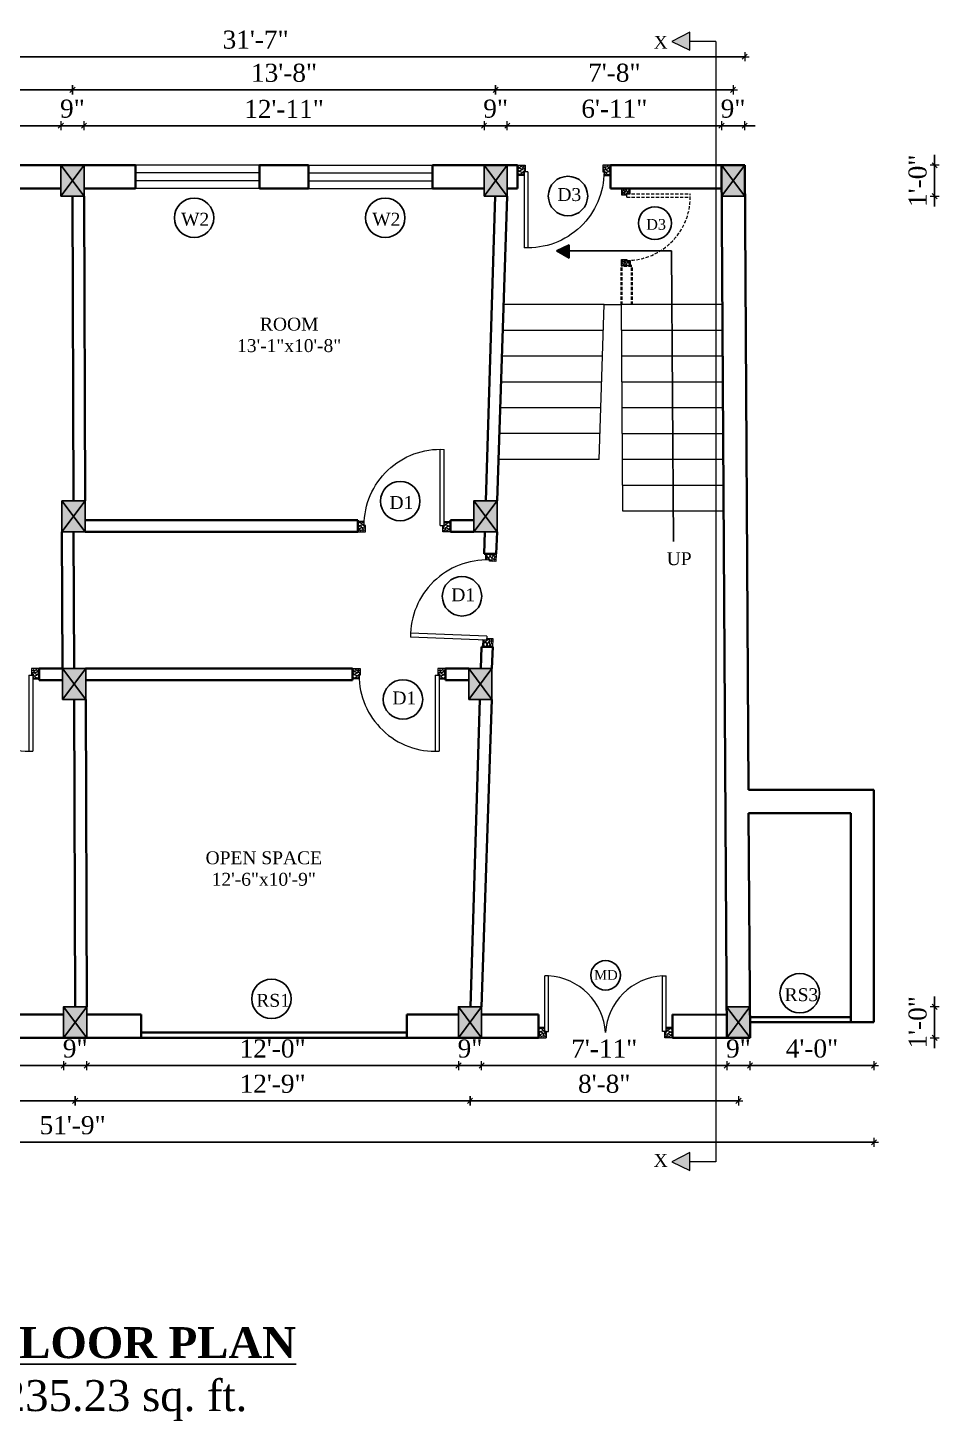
# Model space of a CAD drawing. Header units: inches. Extents: x 6873 to 34015, y -4436 to 8204.
# Drawn here: x 27623 to 27976, y -462 to 78 of the extents above; entities that cross this region are included whole.
import ezdxf

# ---------------------------------------------------------------- set-up
doc = ezdxf.new("R2010")
doc.units = ezdxf.units.IN
doc.header["$LTSCALE"] = 5
doc.header["$MEASUREMENT"] = 0
doc.linetypes.add('HIDDEN', pattern=[0.375, 0.25, -0.125])
for name, color, linetype, lineweight in [('A-WALL', 7, 'Continuous', 9), ('Dimension', 7, 'Continuous', 18), ('DOOR', 62, 'Continuous', 0), ('Dw', 2, 'Continuous', 18), ('tefriş', 30, 'Continuous', 9)]:
    doc.layers.add(name, color=color, linetype=linetype, lineweight=lineweight)
doc.layers.add('dim line', color=7, linetype='Continuous', lineweight=15, true_color=0xfab2b2)
doc.layers.add('TEXT', color=6, linetype='Continuous')
doc.layers.add('WALL', color=7, linetype='Continuous')
doc.styles.add('ordinary', font='times.ttf')
doc.dimstyles.new('Copy of 96', dxfattribs={"dimtxt": 7, "dimasz": 4, "dimexe": 0.5, "dimexo": 0.5, "dimgap": 3, "dimtad": 1, "dimdec": 1, "dimzin": 11, "dimdsep": 46, "dimlunit": 4, "dimtxsty": 'ordinary', "dimblk": 'OBLIQUE', "dimcen": 0.09, "dimse1": 1, "dimse2": 1, "dimclrt": 6, "dimazin": 0, "dimtfac": 1, "dimtdec": 1, "dimtix": 1, "dimtmove": 2, "dimatfit": 3, "dimldrblk": 'leader', "dimfxl": 0.5, "dimfxlon": 1, "dimtolj": 1, "dimtzin": 0, "dimarcsym": 0})

# ---------------------------------------------------------------- blocks, each defined once
blk = doc.blocks.new('C1a')
at = {"color": 1, "ltscale": 5}
for p, q in [((18657.75, 4625.76), (18648.75, 4625.76)), ((18648.75, 4625.76), (18648.82, 4613.76)), ((18657.82, 4613.76), (18657.75, 4625.76)), ((18648.82, 4613.76), (18657.82, 4613.76))]:
    blk.add_line(p, q, dxfattribs=at)
blk = doc.blocks.new('A$C27B36B59')
at = {"layer": 'DOOR'}
for p, q in [((0, 4), (0, 0)), ((2.5, 4), (0, 4)), ((0, 0), (3, 0)), ((2.5, 2.5), (2.5, 4)), ((3, 2.5), (2.5, 2.5)), ((3, 0), (3, 2.5))]:
    blk.add_line(p, q, dxfattribs=at)
for centre, radius, start, end in [((-1.4, -0.54), 4.75, 22.1411, 72.838), ((1.34, 2.09), 1.64, 45.138, 144.8948), ((2.21, 0.3), 2.49, 83.3149, 152.658), ((0.13, 0.37), 2.05, 349.4875, 93.6805), ((1.96, -0.47), 2.01, 58.7447, 166.495), ((-0.06, 0.32), 1.13, 343.542, 86.947), ((2.08, -0.4), 1.17, 38.2816, 160.1519)]:
    blk.add_arc(centre, radius, start, end, dxfattribs=at)
blk = doc.blocks.new('D2')
at = {"layer": 'DOOR'}
for p, q in [((74473.95, 24047.59), (74473.95, 24018.09)), ((74473.95, 24047.59), (74475.45, 24047.59)), ((74475.45, 24047.59), (74475.45, 24018.13))]:
    blk.add_line(p, q, dxfattribs=at)
blk.add_arc((74473.95, 24047.59), 29.5, 180, 272.9146, dxfattribs=at)
at = {"layer": 'DOOR', "xscale": -1, "rotation": 180}
blk.add_blockref('A$C27B36B59', (74441.95, 24050.09), dxfattribs=at)
at = {"layer": 'DOOR', "rotation": 180}
blk.add_blockref('A$C27B36B59', (74477.95, 24050.09), dxfattribs=at)
blk = doc.blocks.new('smalldoor hidden')
at = {"layer": 'DOOR', "linetype": 'HIDDEN'}
for p, q in [((9851.61, -757.15), (9876.16, -757.15)), ((9851.61, -758.4), (9851.61, -757.15)), ((9851.61, -758.4), (9876.19, -758.4))]:
    blk.add_line(p, q, dxfattribs=at)
blk.add_arc((9851.61, -758.4), 24.58, 270, 2.9146, dxfattribs=at)
at = {"layer": 'DOOR', "linetype": 'HIDDEN', "yscale": 0.8333000000020547, "zscale": 0.8333000000002357, "rotation": 270}
for p, xscale in [((9849.52, -755.07), 0.8332999999984168), ((9849.52, -785.07), -0.8332999999984168)]:
    blk.add_blockref('A$C27B36B59', p, dxfattribs=dict(at, xscale=xscale))
blk = doc.blocks.new('x-x')
at = {"ltscale": 5}
for points in [[(11364.03, -701.52), (11364.03, -694.51), (11357.15, -698.09)], [(11364.03, -1135.52), (11364.03, -1128.51), (11357.15, -1132.09)]]:
    blk.add_hatch(color=256, dxfattribs=at).paths.add_polyline_path(points)
for p, q in [((11364.03, -694.51), (11357.15, -698.09)), ((11364.03, -701.52), (11364.03, -694.51)), ((11357.15, -698.09), (11364.03, -701.52)), ((11374.13, -698.09), (11364.03, -698.09)), ((11374.13, -698.09), (11374.13, -1132.09)), ((11364.03, -1128.51), (11357.15, -1132.09)), ((11357.15, -1132.09), (11364.03, -1135.52)), ((11364.03, -1135.52), (11364.03, -1128.51)), ((11374.13, -1132.09), (11364.03, -1132.09))]:
    blk.add_line(p, q, dxfattribs=at)
at = {"layer": 'A-WALL', "color": 1, "ltscale": 5}
blk.add_line((11374.13, -1120.09), (11374.13, -1132.09), dxfattribs=at)
at = {"layer": 'TEXT', "style": 'ordinary'}
for p in [(11350.08, -700.97), (11350.08, -1134.1)]:
    blk.add_text('X', height=5, dxfattribs=at).set_placement(p)
blk = doc.blocks.new('oblique')
at = {"color": 0, "lineweight": -2}
blk.add_line((0.25, 0.25), (-0.25, -0.25), dxfattribs=at)
at = {"layer": 'dim line', "lineweight": 9}
for p, q in [((-0.4375, 0), (0.4375, 0)), ((0, 0.4375), (0, -0.4375))]:
    blk.add_line(p, q, dxfattribs=at)
blk = doc.blocks.new('*D479')
at = {"layer": 'A-WALL', "color": 0, "lineweight": -2, "ltscale": 50, "transparency": 16777216}
blk.add_line((27898.48, -338.01), (27794.48, -338.01), dxfattribs=at)
at = {"layer": 'Defpoints', "color": 0, "ltscale": 50, "transparency": 16777216}
for p in [(27794.48, -313.59), (27898.48, -313.59), (27794.48, -338.01)]:
    blk.add_point(p, dxfattribs=at)
at = {"layer": 'A-WALL', "color": 0, "lineweight": -2, "ltscale": 50, "transparency": 16777216, "xscale": 4, "yscale": 4, "zscale": 4, "rotation": 180.0000000000005}
blk.add_blockref('oblique', (27794.48, -338.01), dxfattribs=at)
at = {"layer": 'A-WALL', "color": 0, "lineweight": -2, "ltscale": 50, "transparency": 16777216, "xscale": 4, "yscale": 4, "zscale": 4}
blk.add_blockref('oblique', (27898.48, -338.01), dxfattribs=at)
at = {"layer": 'A-WALL', "color": 6, "ltscale": 50, "transparency": 16777216, "insert": (27846.48, -331.45), "char_height": 7, "attachment_point": 5, "style": 'ordinary'}
blk.add_mtext('\\A1;8\'-8"', dxfattribs=at)
blk = doc.blocks.new('_OBLIQUE')
at = {"color": 0, "linetype": 'ByBlock'}
blk.add_line((-0.5, -0.5), (0.5, 0.5), dxfattribs=at)
blk = doc.blocks.new('leader')
at = {"layer": 'Dimension'}
for p, q in [((0, -4.33), (0, 4.33)), ((-4.42, 0), (4.42, 0))]:
    blk.add_line(p, q, dxfattribs=at)
blk = doc.blocks.new('*D480')
at = {"layer": 'A-WALL', "color": 0, "lineweight": -2, "ltscale": 50, "transparency": 16777216}
blk.add_line((27794.48, -338.01), (27641.48, -338.01), dxfattribs=at)
at = {"layer": 'Defpoints', "color": 0, "ltscale": 50, "transparency": 16777216}
for p in [(27641.48, -313.59), (27794.48, -313.59), (27641.48, -338.01)]:
    blk.add_point(p, dxfattribs=at)
at = {"layer": 'A-WALL', "color": 0, "lineweight": -2, "ltscale": 50, "transparency": 16777216, "xscale": 4, "yscale": 4, "zscale": 4, "rotation": 180}
blk.add_blockref('oblique', (27641.48, -338.01), dxfattribs=at)
at = {"layer": 'A-WALL', "color": 0, "lineweight": -2, "ltscale": 50, "transparency": 16777216, "xscale": 4, "yscale": 4, "zscale": 4}
blk.add_blockref('oblique', (27794.48, -338.01), dxfattribs=at)
at = {"layer": 'A-WALL', "color": 6, "ltscale": 50, "transparency": 16777216, "insert": (27717.98, -331.44), "char_height": 7, "attachment_point": 5, "style": 'ordinary'}
blk.add_mtext('\\A1;12\'-9"', dxfattribs=at)
blk = doc.blocks.new('*D481')
at = {"layer": 'A-WALL', "color": 0, "lineweight": -2, "ltscale": 50, "transparency": 16777216}
blk.add_line((27641.48, -338.01), (27491.48, -338.01), dxfattribs=at)
at = {"layer": 'Defpoints', "color": 0, "ltscale": 50, "transparency": 16777216}
for p in [(27491.48, -313.59), (27641.48, -313.59), (27491.48, -338.01)]:
    blk.add_point(p, dxfattribs=at)
at = {"layer": 'A-WALL', "color": 0, "lineweight": -2, "ltscale": 50, "transparency": 16777216, "xscale": 4, "yscale": 4, "zscale": 4, "rotation": 180}
blk.add_blockref('oblique', (27491.48, -338.01), dxfattribs=at)
at = {"layer": 'A-WALL', "color": 0, "lineweight": -2, "ltscale": 50, "transparency": 16777216, "xscale": 4, "yscale": 4, "zscale": 4}
blk.add_blockref('oblique', (27641.48, -338.01), dxfattribs=at)
at = {"layer": 'A-WALL', "color": 6, "ltscale": 50, "transparency": 16777216, "insert": (27566.48, -331.45), "char_height": 7, "attachment_point": 5, "style": 'ordinary'}
blk.add_mtext('\\A1;12\'-6"', dxfattribs=at)
blk = doc.blocks.new('*D468')
at = {"layer": 'A-WALL', "color": 0, "lineweight": -2, "ltscale": 50, "transparency": 16777216}
blk.add_line((27950.98, -354.06), (27329.98, -354.06), dxfattribs=at)
at = {"layer": 'Defpoints', "color": 0, "ltscale": 50, "transparency": 16777216}
for p in [(27950.98, -304.42), (27329.98, -310.42), (27329.98, -354.06)]:
    blk.add_point(p, dxfattribs=at)
at = {"layer": 'A-WALL', "color": 0, "lineweight": -2, "ltscale": 50, "transparency": 16777216, "xscale": 4, "yscale": 4, "zscale": 4, "rotation": 180}
blk.add_blockref('oblique', (27329.98, -354.06), dxfattribs=at)
at = {"layer": 'A-WALL', "color": 0, "lineweight": -2, "ltscale": 50, "transparency": 16777216, "xscale": 4, "yscale": 4, "zscale": 4}
blk.add_blockref('oblique', (27950.98, -354.06), dxfattribs=at)
at = {"layer": 'A-WALL', "color": 6, "ltscale": 50, "transparency": 16777216, "insert": (27640.48, -347.49), "char_height": 7, "attachment_point": 5, "style": 'ordinary'}
blk.add_mtext('\\A1;51\'-9"', dxfattribs=at)
blk = doc.blocks.new('*D491')
at = {"layer": 'A-WALL', "color": 0, "lineweight": -2, "ltscale": 50, "transparency": 16777216}
blk.add_line((27532.25, 39.72), (27635.9, 39.72), dxfattribs=at)
at = {"layer": 'Defpoints', "color": 0, "ltscale": 50, "transparency": 16777216}
for p in [(27635.9, 39.72), (27532.25, 24.41), (27635.9, 24.41)]:
    blk.add_point(p, dxfattribs=at)
at = {"layer": 'A-WALL', "color": 0, "lineweight": -2, "ltscale": 50, "transparency": 16777216, "xscale": 4, "yscale": 4, "zscale": 4}
for p, rotation in [((27532.25, 39.72), 180.0000000000261), ((27635.9, 39.72), 2.605510395054913e-11)]:
    blk.add_blockref('oblique', p, dxfattribs=dict(at, rotation=rotation))
at = {"layer": 'A-WALL', "color": 6, "ltscale": 50, "transparency": 16777216, "insert": (27584.07, 46.28), "char_height": 7, "attachment_point": 5, "style": 'ordinary'}
blk.add_mtext('\\A1;8\'-8"', dxfattribs=at)
blk = doc.blocks.new('*D492')
at = {"layer": 'A-WALL', "color": 0, "lineweight": -2, "ltscale": 50, "transparency": 16777216}
for p, q in [((27635.9, 39.72), (27631.9, 39.72)), ((27635.9, 39.72), (27644.9, 39.72)), ((27644.9, 39.72), (27648.9, 39.72))]:
    blk.add_line(p, q, dxfattribs=at)
at = {"layer": 'Defpoints', "color": 0, "ltscale": 50, "transparency": 16777216}
for p in [(27644.9, 39.72), (27635.9, 24.41), (27644.9, 24.41)]:
    blk.add_point(p, dxfattribs=at)
at = {"layer": 'A-WALL', "color": 0, "lineweight": -2, "ltscale": 50, "transparency": 16777216, "xscale": 4, "yscale": 4, "zscale": 4}
for p, rotation in [((27635.9, 39.72), 2.605915483400167e-11), ((27644.9, 39.72), 180.0000000000261)]:
    blk.add_blockref('oblique', p, dxfattribs=dict(at, rotation=rotation))
at = {"layer": 'A-WALL', "color": 6, "ltscale": 50, "transparency": 16777216, "insert": (27640.4, 46.29), "char_height": 7, "attachment_point": 5, "style": 'ordinary'}
blk.add_mtext('\\A1;9"', dxfattribs=at)
blk = doc.blocks.new('*D493')
at = {"layer": 'A-WALL', "color": 0, "lineweight": -2, "ltscale": 50, "transparency": 16777216}
blk.add_line((27644.9, 39.72), (27799.9, 39.72), dxfattribs=at)
at = {"layer": 'Defpoints', "color": 0, "ltscale": 50, "transparency": 16777216}
for p in [(27799.9, 39.72), (27644.9, 24.41), (27799.9, 24.41)]:
    blk.add_point(p, dxfattribs=at)
at = {"layer": 'A-WALL', "color": 0, "lineweight": -2, "ltscale": 50, "transparency": 16777216, "xscale": 4, "yscale": 4, "zscale": 4}
for p, rotation in [((27644.9, 39.72), 180.0000000000261), ((27799.9, 39.72), 2.605510395054913e-11)]:
    blk.add_blockref('oblique', p, dxfattribs=dict(at, rotation=rotation))
at = {"layer": 'A-WALL', "color": 6, "ltscale": 50, "transparency": 16777216, "insert": (27722.4, 46.22), "char_height": 7, "attachment_point": 5, "style": 'ordinary'}
blk.add_mtext('\\A1;12\'-11"', dxfattribs=at)
blk = doc.blocks.new('*D494')
at = {"layer": 'A-WALL', "color": 0, "lineweight": -2, "ltscale": 50, "transparency": 16777216}
for p, q in [((27799.9, 39.72), (27795.9, 39.72)), ((27799.9, 39.72), (27808.9, 39.72)), ((27808.9, 39.72), (27812.9, 39.72))]:
    blk.add_line(p, q, dxfattribs=at)
at = {"layer": 'Defpoints', "color": 0, "ltscale": 50, "transparency": 16777216}
for p in [(27808.9, 39.72), (27799.9, 24.41), (27808.9, 24.41)]:
    blk.add_point(p, dxfattribs=at)
at = {"layer": 'A-WALL', "color": 0, "lineweight": -2, "ltscale": 50, "transparency": 16777216, "xscale": 4, "yscale": 4, "zscale": 4}
for p, rotation in [((27799.9, 39.72), 2.605915483400167e-11), ((27808.9, 39.72), 180.0000000000261)]:
    blk.add_blockref('oblique', p, dxfattribs=dict(at, rotation=rotation))
at = {"layer": 'A-WALL', "color": 6, "ltscale": 50, "transparency": 16777216, "insert": (27804.4, 46.29), "char_height": 7, "attachment_point": 5, "style": 'ordinary'}
blk.add_mtext('\\A1;9"', dxfattribs=at)
blk = doc.blocks.new('*D495')
at = {"layer": 'A-WALL', "color": 0, "lineweight": -2, "ltscale": 50, "transparency": 16777216}
blk.add_line((27808.9, 39.72), (27891.9, 39.72), dxfattribs=at)
at = {"layer": 'Defpoints', "color": 0, "ltscale": 50, "transparency": 16777216}
for p in [(27891.9, 39.72), (27808.9, 24.41), (27891.9, 24.41)]:
    blk.add_point(p, dxfattribs=at)
at = {"layer": 'A-WALL', "color": 0, "lineweight": -2, "ltscale": 50, "transparency": 16777216, "xscale": 4, "yscale": 4, "zscale": 4}
for p, rotation in [((27808.9, 39.72), 180.0000000000261), ((27891.9, 39.72), 2.605510395054913e-11)]:
    blk.add_blockref('oblique', p, dxfattribs=dict(at, rotation=rotation))
at = {"layer": 'A-WALL', "color": 6, "ltscale": 50, "transparency": 16777216, "insert": (27850.4, 46.28), "char_height": 7, "attachment_point": 5, "style": 'ordinary'}
blk.add_mtext('\\A1;6\'-11"', dxfattribs=at)
blk = doc.blocks.new('*D496')
at = {"layer": 'A-WALL', "color": 0, "lineweight": -2, "ltscale": 50, "transparency": 16777216}
for p, q in [((27891.9, 39.72), (27887.9, 39.72)), ((27891.9, 39.72), (27900.9, 39.72)), ((27900.9, 39.72), (27904.9, 39.72))]:
    blk.add_line(p, q, dxfattribs=at)
at = {"layer": 'Defpoints', "color": 0, "ltscale": 50, "transparency": 16777216}
for p in [(27900.9, 39.72), (27891.9, 24.41), (27900.9, 24.41)]:
    blk.add_point(p, dxfattribs=at)
at = {"layer": 'A-WALL', "color": 0, "lineweight": -2, "ltscale": 50, "transparency": 16777216, "xscale": 4, "yscale": 4, "zscale": 4}
for p, rotation in [((27891.9, 39.72), 2.605915483400167e-11), ((27900.9, 39.72), 180.0000000000261)]:
    blk.add_blockref('oblique', p, dxfattribs=dict(at, rotation=rotation))
at = {"layer": 'A-WALL', "color": 6, "ltscale": 50, "transparency": 16777216, "insert": (27896.4, 46.29), "char_height": 7, "attachment_point": 5, "style": 'ordinary'}
blk.add_mtext('\\A1;9"', dxfattribs=at)
blk = doc.blocks.new('*D497')
at = {"layer": 'A-WALL', "color": 0, "lineweight": -2, "ltscale": 50, "transparency": 16777216}
blk.add_line((27896.4, 53.62), (27804.4, 53.62), dxfattribs=at)
at = {"layer": 'Defpoints', "color": 0, "ltscale": 50, "transparency": 16777216}
for p in [(27804.4, 53.62), (27804.4, 24.41), (27896.4, 24.41)]:
    blk.add_point(p, dxfattribs=at)
at = {"layer": 'A-WALL', "color": 0, "lineweight": -2, "ltscale": 50, "transparency": 16777216, "xscale": 4, "yscale": 4, "zscale": 4, "rotation": 180}
blk.add_blockref('oblique', (27804.4, 53.62), dxfattribs=at)
at = {"layer": 'A-WALL', "color": 0, "lineweight": -2, "ltscale": 50, "transparency": 16777216, "xscale": 4, "yscale": 4, "zscale": 4}
blk.add_blockref('oblique', (27896.4, 53.62), dxfattribs=at)
at = {"layer": 'A-WALL', "color": 6, "ltscale": 50, "transparency": 16777216, "insert": (27850.4, 60.19), "char_height": 7, "attachment_point": 5, "style": 'ordinary'}
blk.add_mtext('\\A1;7\'-8"', dxfattribs=at)
blk = doc.blocks.new('*D498')
at = {"layer": 'A-WALL', "color": 0, "lineweight": -2, "ltscale": 50, "transparency": 16777216}
blk.add_line((27804.4, 53.62), (27640.4, 53.62), dxfattribs=at)
at = {"layer": 'Defpoints', "color": 0, "ltscale": 50, "transparency": 16777216}
for p in [(27640.4, 53.62), (27640.4, 24.41), (27804.4, 24.41)]:
    blk.add_point(p, dxfattribs=at)
at = {"layer": 'A-WALL', "color": 0, "lineweight": -2, "ltscale": 50, "transparency": 16777216, "xscale": 4, "yscale": 4, "zscale": 4, "rotation": 180}
blk.add_blockref('oblique', (27640.4, 53.62), dxfattribs=at)
at = {"layer": 'A-WALL', "color": 0, "lineweight": -2, "ltscale": 50, "transparency": 16777216, "xscale": 4, "yscale": 4, "zscale": 4}
blk.add_blockref('oblique', (27804.4, 53.62), dxfattribs=at)
at = {"layer": 'A-WALL', "color": 6, "ltscale": 50, "transparency": 16777216, "insert": (27722.4, 60.18), "char_height": 7, "attachment_point": 5, "style": 'ordinary'}
blk.add_mtext('\\A1;13\'-8"', dxfattribs=at)
blk = doc.blocks.new('*D499')
at = {"layer": 'A-WALL', "color": 0, "lineweight": -2, "ltscale": 50, "transparency": 16777216}
blk.add_line((27640.4, 53.62), (27527.07, 53.62), dxfattribs=at)
at = {"layer": 'Defpoints', "color": 0, "ltscale": 50, "transparency": 16777216}
for p in [(27527.07, 53.62), (27527.07, 24.41), (27640.4, 24.41)]:
    blk.add_point(p, dxfattribs=at)
at = {"layer": 'A-WALL', "color": 0, "lineweight": -2, "ltscale": 50, "transparency": 16777216, "xscale": 4, "yscale": 4, "zscale": 4, "rotation": 180}
blk.add_blockref('oblique', (27527.07, 53.62), dxfattribs=at)
at = {"layer": 'A-WALL', "color": 0, "lineweight": -2, "ltscale": 50, "transparency": 16777216, "xscale": 4, "yscale": 4, "zscale": 4}
blk.add_blockref('oblique', (27640.4, 53.62), dxfattribs=at)
at = {"layer": 'A-WALL', "color": 6, "ltscale": 50, "transparency": 16777216, "insert": (27583.74, 60.19), "char_height": 7, "attachment_point": 5, "style": 'ordinary'}
blk.add_mtext('\\A1;9\'-5"', dxfattribs=at)
blk = doc.blocks.new('*D470')
at = {"layer": 'A-WALL', "color": 0, "lineweight": -2, "ltscale": 50, "transparency": 16777216}
blk.add_line((27521.9, 66.46), (27900.9, 66.46), dxfattribs=at)
at = {"layer": 'Defpoints', "color": 0, "ltscale": 50, "transparency": 16777216}
for p in [(27900.9, 66.46), (27521.9, 24.41), (27900.9, 24.41)]:
    blk.add_point(p, dxfattribs=at)
at = {"layer": 'A-WALL', "color": 0, "lineweight": -2, "ltscale": 50, "transparency": 16777216, "xscale": 4, "yscale": 4, "zscale": 4, "rotation": 180}
blk.add_blockref('oblique', (27521.9, 66.46), dxfattribs=at)
at = {"layer": 'A-WALL', "color": 0, "lineweight": -2, "ltscale": 50, "transparency": 16777216, "xscale": 4, "yscale": 4, "zscale": 4}
blk.add_blockref('oblique', (27900.9, 66.46), dxfattribs=at)
at = {"layer": 'A-WALL', "color": 6, "ltscale": 50, "transparency": 16777216, "insert": (27711.4, 73.03), "char_height": 7, "attachment_point": 5, "style": 'ordinary'}
blk.add_mtext('\\A1;31\'-7"', dxfattribs=at)
blk = doc.blocks.new('*D474')
at = {"layer": 'A-WALL', "color": 0, "lineweight": -2, "ltscale": 50, "transparency": 16777216}
blk.add_line((27495.98, -324.35), (27636.98, -324.35), dxfattribs=at)
at = {"layer": 'Defpoints', "color": 0, "ltscale": 50, "transparency": 16777216}
for p in [(27495.98, -313.59), (27636.98, -313.59), (27636.98, -324.35)]:
    blk.add_point(p, dxfattribs=at)
at = {"layer": 'A-WALL', "color": 0, "lineweight": -2, "ltscale": 50, "transparency": 16777216, "xscale": 4, "yscale": 4, "zscale": 4, "rotation": 180}
blk.add_blockref('oblique', (27495.98, -324.35), dxfattribs=at)
at = {"layer": 'A-WALL', "color": 0, "lineweight": -2, "ltscale": 50, "transparency": 16777216, "xscale": 4, "yscale": 4, "zscale": 4}
blk.add_blockref('oblique', (27636.98, -324.35), dxfattribs=at)
at = {"layer": 'A-WALL', "color": 6, "ltscale": 50, "transparency": 16777216, "insert": (27566.48, -317.78), "char_height": 7, "attachment_point": 5, "style": 'ordinary'}
blk.add_mtext('\\A1;11\'-9"', dxfattribs=at)
blk = doc.blocks.new('*D475')
at = {"layer": 'A-WALL', "color": 0, "lineweight": -2, "ltscale": 50, "transparency": 16777216}
for p, q in [((27636.98, -324.35), (27632.98, -324.35)), ((27636.98, -324.35), (27645.98, -324.35)), ((27645.98, -324.35), (27649.98, -324.35))]:
    blk.add_line(p, q, dxfattribs=at)
at = {"layer": 'Defpoints', "color": 0, "ltscale": 50, "transparency": 16777216}
for p in [(27636.98, -313.59), (27645.98, -313.59), (27645.98, -324.35)]:
    blk.add_point(p, dxfattribs=at)
at = {"layer": 'A-WALL', "color": 0, "lineweight": -2, "ltscale": 50, "transparency": 16777216, "xscale": 4, "yscale": 4, "zscale": 4}
blk.add_blockref('oblique', (27636.98, -324.35), dxfattribs=at)
at = {"layer": 'A-WALL', "color": 0, "lineweight": -2, "ltscale": 50, "transparency": 16777216, "xscale": 4, "yscale": 4, "zscale": 4, "rotation": 180}
blk.add_blockref('oblique', (27645.98, -324.35), dxfattribs=at)
at = {"layer": 'A-WALL', "color": 6, "ltscale": 50, "transparency": 16777216, "insert": (27641.48, -317.78), "char_height": 7, "attachment_point": 5, "style": 'ordinary'}
blk.add_mtext('\\A1;9"', dxfattribs=at)
blk = doc.blocks.new('*D476')
at = {"layer": 'A-WALL', "color": 0, "lineweight": -2, "ltscale": 50, "transparency": 16777216}
blk.add_line((27645.98, -324.35), (27789.98, -324.35), dxfattribs=at)
at = {"layer": 'Defpoints', "color": 0, "ltscale": 50, "transparency": 16777216}
for p in [(27645.98, -313.59), (27789.98, -313.59), (27789.98, -324.35)]:
    blk.add_point(p, dxfattribs=at)
at = {"layer": 'A-WALL', "color": 0, "lineweight": -2, "ltscale": 50, "transparency": 16777216, "xscale": 4, "yscale": 4, "zscale": 4, "rotation": 180}
blk.add_blockref('oblique', (27645.98, -324.35), dxfattribs=at)
at = {"layer": 'A-WALL', "color": 0, "lineweight": -2, "ltscale": 50, "transparency": 16777216, "xscale": 4, "yscale": 4, "zscale": 4}
blk.add_blockref('oblique', (27789.98, -324.35), dxfattribs=at)
at = {"layer": 'A-WALL', "color": 6, "ltscale": 50, "transparency": 16777216, "insert": (27717.98, -317.79), "char_height": 7, "attachment_point": 5, "style": 'ordinary'}
blk.add_mtext('\\A1;12\'-0"', dxfattribs=at)
blk = doc.blocks.new('*D477')
at = {"layer": 'A-WALL', "color": 0, "lineweight": -2, "ltscale": 50, "transparency": 16777216}
for p, q in [((27789.98, -324.35), (27785.98, -324.35)), ((27789.98, -324.35), (27798.98, -324.35)), ((27798.98, -324.35), (27802.98, -324.35))]:
    blk.add_line(p, q, dxfattribs=at)
at = {"layer": 'Defpoints', "color": 0, "ltscale": 50, "transparency": 16777216}
for p in [(27789.98, -313.59), (27798.98, -313.59), (27798.98, -324.35)]:
    blk.add_point(p, dxfattribs=at)
at = {"layer": 'A-WALL', "color": 0, "lineweight": -2, "ltscale": 50, "transparency": 16777216, "xscale": 4, "yscale": 4, "zscale": 4}
blk.add_blockref('oblique', (27789.98, -324.35), dxfattribs=at)
at = {"layer": 'A-WALL', "color": 0, "lineweight": -2, "ltscale": 50, "transparency": 16777216, "xscale": 4, "yscale": 4, "zscale": 4, "rotation": 180}
blk.add_blockref('oblique', (27798.98, -324.35), dxfattribs=at)
at = {"layer": 'A-WALL', "color": 6, "ltscale": 50, "transparency": 16777216, "insert": (27794.48, -317.78), "char_height": 7, "attachment_point": 5, "style": 'ordinary'}
blk.add_mtext('\\A1;9"', dxfattribs=at)
blk = doc.blocks.new('*D478')
at = {"layer": 'A-WALL', "color": 0, "lineweight": -2, "ltscale": 50, "transparency": 16777216}
blk.add_line((27798.98, -324.35), (27893.98, -324.35), dxfattribs=at)
at = {"layer": 'Defpoints', "color": 0, "ltscale": 50, "transparency": 16777216}
for p in [(27798.98, -313.59), (27893.98, -313.59), (27893.98, -324.35)]:
    blk.add_point(p, dxfattribs=at)
at = {"layer": 'A-WALL', "color": 0, "lineweight": -2, "ltscale": 50, "transparency": 16777216, "xscale": 4, "yscale": 4, "zscale": 4, "rotation": 180}
blk.add_blockref('oblique', (27798.98, -324.35), dxfattribs=at)
at = {"layer": 'A-WALL', "color": 0, "lineweight": -2, "ltscale": 50, "transparency": 16777216, "xscale": 4, "yscale": 4, "zscale": 4}
blk.add_blockref('oblique', (27893.98, -324.35), dxfattribs=at)
at = {"layer": 'A-WALL', "color": 6, "ltscale": 50, "transparency": 16777216, "insert": (27846.48, -317.78), "char_height": 7, "attachment_point": 5, "style": 'ordinary'}
blk.add_mtext('\\A1;7\'-11"', dxfattribs=at)
blk = doc.blocks.new('*D500')
at = {"layer": 'A-WALL', "color": 0, "lineweight": -2, "ltscale": 50, "transparency": 16777216}
for p, q in [((27893.98, -324.35), (27889.98, -324.35)), ((27893.98, -324.35), (27902.98, -324.35)), ((27902.98, -324.35), (27906.98, -324.35))]:
    blk.add_line(p, q, dxfattribs=at)
at = {"layer": 'Defpoints', "color": 0, "ltscale": 50, "transparency": 16777216}
for p in [(27893.98, -313.59), (27902.98, -313.59), (27902.98, -324.35)]:
    blk.add_point(p, dxfattribs=at)
at = {"layer": 'A-WALL', "color": 0, "lineweight": -2, "ltscale": 50, "transparency": 16777216, "xscale": 4, "yscale": 4, "zscale": 4}
blk.add_blockref('oblique', (27893.98, -324.35), dxfattribs=at)
at = {"layer": 'A-WALL', "color": 0, "lineweight": -2, "ltscale": 50, "transparency": 16777216, "xscale": 4, "yscale": 4, "zscale": 4, "rotation": 180}
blk.add_blockref('oblique', (27902.98, -324.35), dxfattribs=at)
at = {"layer": 'A-WALL', "color": 6, "ltscale": 50, "transparency": 16777216, "insert": (27898.48, -317.78), "char_height": 7, "attachment_point": 5, "style": 'ordinary'}
blk.add_mtext('\\A1;9"', dxfattribs=at)
blk = doc.blocks.new('*D501')
at = {"layer": 'A-WALL', "color": 0, "lineweight": -2, "ltscale": 50, "transparency": 16777216}
blk.add_line((27902.98, -324.35), (27950.98, -324.35), dxfattribs=at)
at = {"layer": 'Defpoints', "color": 0, "ltscale": 50, "transparency": 16777216}
for p in [(27950.98, -307.59), (27902.98, -313.59), (27950.98, -324.35)]:
    blk.add_point(p, dxfattribs=at)
at = {"layer": 'A-WALL', "color": 0, "lineweight": -2, "ltscale": 50, "transparency": 16777216, "xscale": 4, "yscale": 4, "zscale": 4, "rotation": 180}
blk.add_blockref('oblique', (27902.98, -324.35), dxfattribs=at)
at = {"layer": 'A-WALL', "color": 0, "lineweight": -2, "ltscale": 50, "transparency": 16777216, "xscale": 4, "yscale": 4, "zscale": 4}
blk.add_blockref('oblique', (27950.98, -324.35), dxfattribs=at)
at = {"layer": 'A-WALL', "color": 6, "ltscale": 50, "transparency": 16777216, "insert": (27926.98, -317.79), "char_height": 7, "attachment_point": 5, "style": 'ordinary'}
blk.add_mtext('\\A1;4\'-0"', dxfattribs=at)
blk = doc.blocks.new('*D502')
at = {"layer": 'A-WALL', "color": 0, "lineweight": -2, "ltscale": 50, "transparency": 16777216}
for p, q in [((27974.5, 24.41), (27974.5, 28.41)), ((27974.5, 24.41), (27974.5, 12.41)), ((27974.5, 12.41), (27974.5, 8.41))]:
    blk.add_line(p, q, dxfattribs=at)
at = {"layer": 'Defpoints', "color": 0, "ltscale": 50, "transparency": 16777216}
for p in [(27900.9, 24.41), (27900.97, 12.41), (27974.5, 12.41)]:
    blk.add_point(p, dxfattribs=at)
at = {"layer": 'A-WALL', "color": 0, "lineweight": -2, "ltscale": 50, "transparency": 16777216, "xscale": 4, "yscale": 4, "zscale": 4}
for p, rotation in [((27974.5, 24.41), 270), ((27974.5, 12.41), 90)]:
    blk.add_blockref('oblique', p, dxfattribs=dict(at, rotation=rotation))
at = {"layer": 'A-WALL', "color": 6, "ltscale": 50, "transparency": 16777216, "insert": (27967.94, 18.41), "char_height": 7, "attachment_point": 5, "rotation": 90, "style": 'ordinary'}
blk.add_mtext('\\A1;1\'-0"', dxfattribs=at)
blk = doc.blocks.new('*D508')
at = {"layer": 'A-WALL', "color": 0, "lineweight": -2, "ltscale": 50, "transparency": 16777216}
for p, q in [((27974.5, -301.59), (27974.5, -297.59)), ((27974.5, -301.59), (27974.5, -313.59)), ((27974.5, -313.59), (27974.5, -317.59))]:
    blk.add_line(p, q, dxfattribs=at)
at = {"layer": 'Defpoints', "color": 0, "ltscale": 50, "transparency": 16777216}
for p in [(27902.91, -301.59), (27902.98, -313.59), (27974.5, -313.59)]:
    blk.add_point(p, dxfattribs=at)
at = {"layer": 'A-WALL', "color": 0, "lineweight": -2, "ltscale": 50, "transparency": 16777216, "xscale": 4, "yscale": 4, "zscale": 4}
for p, rotation in [((27974.5, -301.59), 270), ((27974.5, -313.59), 90)]:
    blk.add_blockref('oblique', p, dxfattribs=dict(at, rotation=rotation))
at = {"layer": 'A-WALL', "color": 6, "ltscale": 50, "transparency": 16777216, "insert": (27967.94, -307.59), "char_height": 7, "attachment_point": 5, "rotation": 90, "style": 'ordinary'}
blk.add_mtext('\\A1;1\'-0"', dxfattribs=at)

msp = doc.modelspace()

# ---------------------------------------------------------------- hatches: boundary and pattern name
at = {"layer": 'WALL', "linetype": 'ByBlock', "ltscale": 5, "true_color": 0xf8991e}
h = msp.add_hatch(color=30, dxfattribs=at)
h.dxf.hatch_style = 1
h.paths.add_polyline_path([(27640.4, 18.41), (27635.9, 12.41), (27644.9, 12.41)])
h.paths.add_polyline_path([(27644.9, 12.41), (27644.9, 24.41), (27640.4, 18.41)])
h.paths.add_polyline_path([(27640.4, 18.41), (27644.9, 24.41), (27635.9, 24.41)])
h.paths.add_polyline_path([(27635.9, 24.41), (27635.9, 12.41), (27640.4, 18.41)])
h = msp.add_hatch(color=30, dxfattribs=at)
h.dxf.hatch_style = 1
h.paths.add_polyline_path([(27804.4, 18.41), (27799.9, 12.41), (27808.9, 12.41)])
h.paths.add_polyline_path([(27808.9, 12.41), (27808.9, 24.41), (27804.4, 18.41)])
h.paths.add_polyline_path([(27804.4, 18.41), (27808.9, 24.41), (27799.9, 24.41)])
h.paths.add_polyline_path([(27799.9, 24.41), (27799.9, 12.41), (27804.4, 18.41)])
h = msp.add_hatch(color=30, dxfattribs=at)
h.dxf.hatch_style = 1
h.paths.add_polyline_path([(27900.97, 12.41), (27896.44, 18.41), (27891.97, 12.41)])
h.paths.add_polyline_path([(27900.97, 12.41), (27900.9, 24.41), (27896.44, 18.41)])
h.paths.add_polyline_path([(27900.9, 24.41), (27891.9, 24.41), (27896.44, 18.41)])
h.paths.add_polyline_path([(27896.44, 18.41), (27891.9, 24.41), (27891.97, 12.41)])
at = {"layer": 'WALL', "linetype": 'ByBlock', "ltscale": 5}
msp.add_hatch(color=2, dxfattribs=at).paths.add_polyline_path([(27828, -8.76), (27832.87, -6.36), (27832.87, -11.61)])
at = {"layer": 'WALL', "linetype": 'ByBlock', "ltscale": 5, "true_color": 0xf8991e}
h = msp.add_hatch(color=30, dxfattribs=at)
h.dxf.hatch_style = 1
h.paths.add_polyline_path([(27640.83, -111.59), (27636.33, -117.59), (27645.33, -117.59)])
h.paths.add_polyline_path([(27645.33, -117.59), (27645.33, -105.59), (27640.83, -111.59)])
h.paths.add_polyline_path([(27640.83, -111.59), (27645.33, -105.59), (27636.33, -105.59)])
h.paths.add_polyline_path([(27636.33, -105.59), (27636.33, -117.59), (27640.83, -111.59)])
h = msp.add_hatch(color=30, dxfattribs=at)
h.dxf.hatch_style = 1
h.paths.add_polyline_path([(27800.44, -111.59), (27795.94, -117.59), (27804.94, -117.59)])
h.paths.add_polyline_path([(27804.94, -117.59), (27804.94, -105.59), (27800.44, -111.59)])
h.paths.add_polyline_path([(27800.44, -111.59), (27804.94, -105.59), (27795.94, -105.59)])
h.paths.add_polyline_path([(27795.94, -105.59), (27795.94, -117.59), (27800.44, -111.59)])
h = msp.add_hatch(color=30, dxfattribs=at)
h.dxf.hatch_style = 1
h.paths.add_polyline_path([(27641.05, -176.59), (27636.55, -182.59), (27645.55, -182.59)])
h.paths.add_polyline_path([(27645.55, -182.59), (27645.55, -170.59), (27641.05, -176.59)])
h.paths.add_polyline_path([(27641.05, -176.59), (27645.55, -170.59), (27636.55, -170.59)])
h.paths.add_polyline_path([(27636.55, -170.59), (27636.55, -182.59), (27641.05, -176.59)])
h = msp.add_hatch(color=30, dxfattribs=at)
h.dxf.hatch_style = 1
h.paths.add_polyline_path([(27798.47, -176.59), (27793.97, -182.59), (27802.97, -182.59)])
h.paths.add_polyline_path([(27802.97, -182.59), (27802.97, -170.59), (27798.47, -176.59)])
h.paths.add_polyline_path([(27798.47, -176.59), (27802.97, -170.59), (27793.97, -170.59)])
h.paths.add_polyline_path([(27793.97, -170.59), (27793.97, -182.59), (27798.47, -176.59)])
h = msp.add_hatch(color=30, dxfattribs=at)
h.dxf.hatch_style = 1
h.paths.add_polyline_path([(27641.48, -307.59), (27636.98, -313.59), (27645.98, -313.59)])
h.paths.add_polyline_path([(27645.98, -313.59), (27645.98, -301.59), (27641.48, -307.59)])
h.paths.add_polyline_path([(27641.48, -307.59), (27645.98, -301.59), (27636.98, -301.59)])
h.paths.add_polyline_path([(27636.98, -301.59), (27636.98, -313.59), (27641.48, -307.59)])
h = msp.add_hatch(color=30, dxfattribs=at)
h.dxf.hatch_style = 1
h.paths.add_polyline_path([(27794.48, -307.59), (27789.98, -313.59), (27798.98, -313.59)])
h.paths.add_polyline_path([(27798.98, -313.59), (27798.98, -301.59), (27794.48, -307.59)])
h.paths.add_polyline_path([(27794.48, -307.59), (27798.98, -301.59), (27789.98, -301.59)])
h.paths.add_polyline_path([(27789.98, -301.59), (27789.98, -313.59), (27794.48, -307.59)])
h = msp.add_hatch(color=30, dxfattribs=at)
h.dxf.hatch_style = 1
h.paths.add_polyline_path([(27902.98, -313.59), (27898.44, -307.59), (27893.98, -313.59)])
h.paths.add_polyline_path([(27902.98, -313.59), (27902.91, -301.59), (27898.44, -307.59)])
h.paths.add_polyline_path([(27902.91, -301.59), (27893.91, -301.59), (27898.44, -307.59)])
h.paths.add_polyline_path([(27898.44, -307.59), (27893.91, -301.59), (27893.98, -313.59)])

# ---------------------------------------------------------------- linework, layer by layer
at = {"color": 1, "ltscale": 5}
for p, q in [((27635.9, 12.41), (27644.9, 24.41)), ((27644.9, 12.41), (27635.9, 24.41)), ((27799.9, 12.41), (27808.9, 24.41)), ((27808.9, 12.41), (27799.9, 24.41)), ((27900.97, 12.41), (27891.9, 24.41)), ((27891.97, 12.41), (27900.9, 24.41)), ((27807.49, -39.59), (27807.16, -39.58)), ((27636.33, -117.59), (27645.33, -105.59)), ((27645.33, -117.59), (27636.33, -105.59)), ((27795.94, -117.59), (27804.94, -105.59)), ((27804.94, -117.59), (27795.94, -105.59)), ((27636.55, -182.59), (27645.55, -170.59)), ((27645.55, -182.59), (27636.55, -170.59)), ((27793.97, -182.59), (27802.97, -170.59)), ((27802.97, -182.59), (27793.97, -170.59)), ((27636.98, -313.59), (27645.98, -301.59)), ((27645.98, -313.59), (27636.98, -301.59)), ((27789.98, -313.59), (27798.98, -301.59)), ((27798.98, -313.59), (27789.98, -301.59)), ((27902.98, -313.59), (27893.91, -301.59)), ((27893.98, -313.59), (27902.91, -301.59))]:
    msp.add_line(p, q, dxfattribs=at)
at = {"layer": 'A-WALL', "lineweight": 30}
for p, q in [((27664.9, 24.41), (27617.52, 24.41)), ((27664.9, 24.41), (27664.9, 15.41)), ((27731.9, 24.41), (27712.9, 24.41)), ((27712.9, 24.41), (27712.9, 15.41)), ((27731.9, 24.41), (27731.9, 15.41)), ((27808.9, 24.41), (27779.9, 24.41)), ((27779.9, 24.41), (27779.9, 15.41)), ((27812.9, 24.41), (27808.9, 24.41)), ((27812.9, 24.41), (27812.9, 15.41)), ((27900.9, 24.41), (27848.9, 24.41)), ((27848.9, 24.41), (27848.9, 15.41)), ((27893.98, -313.59), (27891.9, 24.41)), ((27902.39, -217.59), (27900.9, 24.41)), ((27635.9, 15.41), (27617.52, 15.41)), ((27640.81, -105.59), (27640.42, 12.41)), ((27664.9, 15.41), (27644.9, 15.41)), ((27645.33, -105.59), (27644.9, 12.41)), ((27731.9, 15.41), (27712.9, 15.41)), ((27799.9, 15.41), (27779.9, 15.41)), ((27804.22, 12.41), (27800.63, -105.59)), ((27808.9, 12.41), (27804.94, -105.59)), ((27812.9, 15.41), (27808.9, 15.41)), ((27891.96, 15.41), (27848.9, 15.41)), ((27645.33, -113.09), (27750.94, -113.09)), ((27750.94, -113.09), (27750.94, -117.59)), ((27786.94, -113.09), (27795.94, -113.09)), ((27786.94, -113.09), (27786.94, -117.59)), ((27636.55, -170.59), (27636.33, -117.59)), ((27641.05, -170.58), (27640.83, -117.58)), ((27645.33, -117.59), (27750.94, -117.59)), ((27786.94, -117.59), (27795.94, -117.59)), ((27800.26, -117.59), (27800, -126.09)), ((27804.94, -117.59), (27804.63, -126.09)), ((27800, -126.09), (27804.63, -126.09)), ((27798.91, -162.09), (27798.65, -170.59)), ((27798.91, -162.09), (27803.28, -162.09)), ((27803.28, -162.09), (27802.97, -170.59)), ((27627.55, -170.59), (27627.55, -175.09)), ((27636.55, -170.59), (27627.55, -170.59)), ((27645.53, -170.59), (27748.97, -170.59)), ((27748.97, -170.59), (27748.97, -175.09)), ((27784.97, -170.59), (27793.97, -170.59)), ((27784.97, -170.59), (27784.97, -175.09)), ((27636.55, -175.09), (27627.55, -175.09)), ((27645.53, -175.09), (27748.97, -175.09)), ((27784.97, -175.09), (27793.97, -175.09)), ((27641.46, -301.59), (27641.07, -182.59)), ((27645.98, -301.59), (27645.55, -182.59)), ((27798.28, -182.59), (27794.66, -301.59)), ((27802.97, -182.59), (27798.98, -301.59)), ((27950.98, -217.59), (27902.39, -217.59)), ((27950.98, -307.59), (27950.98, -217.59)), ((27941.98, -226.59), (27902.39, -226.59)), ((27902.98, -313.59), (27902.44, -226.59)), ((27941.98, -307.59), (27941.98, -226.59)), ((27615.98, -304.59), (27636.98, -304.59)), ((27645.98, -304.59), (27666.98, -304.59)), ((27666.98, -313.59), (27666.98, -304.59)), ((27769.98, -304.59), (27789.98, -304.59)), ((27769.98, -313.59), (27769.98, -304.59)), ((27798.98, -304.59), (27820.98, -304.59)), ((27820.98, -313.59), (27820.98, -304.59)), ((27872.98, -304.59), (27893.92, -304.65)), ((27872.98, -313.59), (27872.98, -304.59)), ((27902.98, -305.59), (27941.98, -305.59)), ((27902.98, -307.59), (27950.98, -307.59)), ((27666.98, -311.59), (27769.98, -311.59)), ((27615.98, -313.59), (27666.98, -313.59)), ((27666.98, -313.59), (27769.98, -313.59)), ((27769.98, -313.59), (27820.98, -313.59)), ((27872.98, -313.59), (27902.98, -313.59))]:
    msp.add_line(p, q, dxfattribs=at)
at = {"layer": 'A-WALL', "linetype": 'HIDDEN', "lineweight": 30}
for p, q in [((27853.23, -29.59), (27853.14, -14.57)), ((27857.14, -14.57), (27853.14, -14.57)), ((27857.23, -29.59), (27857.14, -14.57))]:
    msp.add_line(p, q, dxfattribs=at)
at = {"layer": 'DOOR', "ltscale": 0.5}
for p, q in [((27824.88, -289.64), (27823.48, -289.64)), ((27823.48, -311.09), (27823.48, -289.64)), ((27824.88, -311.09), (27824.88, -289.64)), ((27869.08, -311.09), (27869.08, -289.64)), ((27869.08, -289.64), (27870.48, -289.64)), ((27870.48, -311.09), (27870.48, -289.64)), ((27820.98, -309.59), (27823.38, -309.59)), ((27823.48, -311.09), (27824.88, -311.09)), ((27823.98, -311.19), (27823.98, -313.59)), ((27870.48, -311.09), (27869.08, -311.09)), ((27869.98, -311.19), (27869.98, -313.59)), ((27872.98, -309.59), (27870.58, -309.59)), ((27820.98, -313.59), (27823.98, -313.59))]:
    msp.add_line(p, q, dxfattribs=at)
for centre, start, end in [((27823.64, -312.99), 3.4196, 86.9665), ((27870.32, -312.99), 93.0335, 176.5804)]:
    msp.add_arc(centre, 23.38, start, end, dxfattribs=at)
at = {"layer": 'Dw', "color": 3}
for p, q in [((27712.9, 24.41), (27664.9, 24.41)), ((27731.9, 24.41), (27779.9, 24.41)), ((27712.9, 21.41), (27664.9, 21.41)), ((27712.9, 18.41), (27664.9, 18.41)), ((27731.9, 21.41), (27779.9, 21.41)), ((27731.9, 18.41), (27779.9, 18.41)), ((27712.9, 15.41), (27664.9, 15.41)), ((27731.9, 15.41), (27779.9, 15.41))]:
    msp.add_line(p, q, dxfattribs=at)
at = {"layer": 'tefriş', "ltscale": 5}
for p, q in [((27846.49, -29.59), (27807.49, -29.59)), ((27844.48, -89.59), (27846.49, -29.59)), ((27846.49, -29.59), (27853.23, -29.59)), ((27892.23, -29.59), (27853.23, -29.59)), ((27853.72, -109.59), (27853.23, -29.59)), ((27846.16, -39.58), (27807.16, -39.58)), ((27892.29, -39.6), (27853.29, -39.6)), ((27845.82, -49.57), (27806.82, -49.57)), ((27892.36, -49.6), (27853.36, -49.6)), ((27845.49, -59.56), (27806.49, -59.56)), ((27892.42, -59.59), (27853.42, -59.59)), ((27845.15, -69.59), (27806.15, -69.59)), ((27892.48, -69.6), (27853.48, -69.6)), ((27844.82, -79.54), (27805.82, -79.54)), ((27892.54, -79.6), (27853.54, -79.6)), ((27844.48, -89.59), (27805.48, -89.59)), ((27892.6, -89.6), (27853.6, -89.6)), ((27892.66, -99.59), (27853.66, -99.59)), ((27892.72, -109.59), (27853.72, -109.59))]:
    msp.add_line(p, q, dxfattribs=at)
at = {"layer": 'TEXT'}
for centre, radius in [((27832.43, 12.49), 7.64), ((27687.53, 4.06), 7.64), ((27761.6, 4.06), 7.64), ((27866.13, 1.98), 6.37), ((27767.42, -105.68), 7.64), ((27791.36, -142.57), 7.64), ((27768.49, -182.51), 7.64), ((27847.01, -289.38), 5.73), ((27717.51, -298.52), 7.64), ((27922.22, -296.33), 7.64)]:
    msp.add_circle(centre, radius, dxfattribs=at)
at = {"layer": 'WALL', "color": 2, "linetype": 'ByBlock', "ltscale": 5}
for p, q in [((27828, -8.76), (27832.87, -6.36)), ((27832.87, -11.61), (27828, -8.76)), ((27832.87, -6.36), (27832.87, -11.61)), ((27832.87, -8.76), (27872.6, -8.76)), ((27873.3, -121.35), (27872.6, -8.76))]:
    msp.add_line(p, q, dxfattribs=at)
for points in [[(27635.9, 12.41), (27644.9, 12.41), (27644.9, 24.41), (27635.9, 24.41)], [(27799.9, 12.41), (27808.9, 12.41), (27808.9, 24.41), (27799.9, 24.41)], [(27891.9, 24.41), (27891.97, 12.41), (27900.97, 12.41), (27900.9, 24.41)], [(27636.33, -117.59), (27645.33, -117.59), (27645.33, -105.59), (27636.33, -105.59)], [(27795.94, -117.59), (27804.94, -117.59), (27804.94, -105.59), (27795.94, -105.59)], [(27636.55, -182.59), (27645.55, -182.59), (27645.55, -170.59), (27636.55, -170.59)], [(27793.97, -182.59), (27802.97, -182.59), (27802.97, -170.59), (27793.97, -170.59)], [(27636.98, -313.59), (27645.98, -313.59), (27645.98, -301.59), (27636.98, -301.59)], [(27789.98, -313.59), (27798.98, -313.59), (27798.98, -301.59), (27789.98, -301.59)], [(27893.91, -301.59), (27893.98, -313.59), (27902.98, -313.59), (27902.91, -301.59)]]:
    msp.add_lwpolyline(points, close=True, dxfattribs=at)

# ---------------------------------------------------------------- block references
at = {"layer": 'A-WALL', "color": 1}
for name, p in [('x-x', (16515.56, 770.5)), ('smalldoor hidden', (18003.62, 770.5))]:
    msp.add_blockref(name, p, dxfattribs=at)
at = {"layer": 'DOOR'}
msp.add_blockref('A$C27B36B59', (27820.98, -313.59), dxfattribs=at)
at = {"layer": 'DOOR', "xscale": -1}
msp.add_blockref('A$C27B36B59', (27872.98, -313.59), dxfattribs=at)
at = {"layer": 'WALL', "color": 2, "linetype": 'ByBlock', "xscale": -1}
msp.add_blockref('D2', (102290.85, -24025.68), dxfattribs=at)
at = {"layer": 'WALL', "color": 2, "linetype": 'ByBlock', "ltscale": 5}
for p in [(9243.15, -4601.35), (9245.16, -4927.35)]:
    msp.add_blockref('C1a', p, dxfattribs=at)
at = {"layer": 'WALL', "color": 2, "linetype": 'ByBlock', "xscale": -1, "rotation": 180}
msp.add_blockref('D2', (-46691.01, 23932.49), dxfattribs=at)
at = {"layer": 'WALL', "color": 2, "linetype": 'ByBlock', "rotation": 267.8625062016944}
msp.add_blockref('D2', (6547.78, 75161.05), dxfattribs=at)
at = {"layer": 'WALL', "color": 2, "linetype": 'ByBlock'}
for p in [(-46850.41, -24220.68), (-46692.99, -24220.68)]:
    msp.add_blockref('D2', p, dxfattribs=at)

# ---------------------------------------------------------------- texts
at = {"layer": 'TEXT', "style": 'ordinary'}
for s, height, rotation, p in [('D3', 5, 0.0004, (27828.33, 10.56)), ('W2', 5, 0.0004, (27682.5, 0.99)), ('W2', 5, 0.0004, (27756.57, 0.99)), ('D3', 4.167, 359.9996, (27862.72, -0.58)), ('D1', 5, 0.0004, (27763.27, -108.74)), ('UP', 5, 359.9996, (27870.69, -130.5)), ('D1', 5, 359.9996, (27787.21, -144.49)), ('D1', 5, 0.0004, (27764.39, -184.44)), ('MD', 3.75, 359.9996, (27842.56, -291.12)), ('RS1', 5, 0.0004, (27711.67, -301.58)), ('RS3', 5, 0.0004, (27916.38, -299.39))]:
    msp.add_text(s, height=height, rotation=rotation, dxfattribs=at).set_placement(p)
at = {"layer": 'TEXT', "char_height": 5, "attachment_point": 8, "rotation": 359.9996, "style": 'ordinary'}
for s, insert in [('ROOM\\P13\'-1"x10\'-8"', (27724.39, -48.04)), ('OPEN SPACE\\P12\'-6"x10\'-9"', (27714.55, -254.76))]:
    msp.add_mtext_dynamic_manual_height_columns(s, width=101.5687, gutter_width=1720.72, heights=[0], dxfattribs=dict(at, insert=insert))
at = {"layer": 'TEXT', "char_height": 12, "width": 219.8151, "attachment_point": 8, "rotation": 359.9996, "style": 'ordinary'}
for s, insert in [('{\\fTimes New Roman|b1|i0|c0|p18;\\LGROUND FLOOR PLAN}', (27625.34, -437.84)), ('AREA = 1235.23 sq. ft.', (27621.75, -462.08))]:
    msp.add_mtext(s, dxfattribs=dict(at, insert=insert))

# ---------------------------------------------------------------- dimensions: what is measured, and where the dimension line sits
at = {"layer": 'A-WALL', "ltscale": 50}
for base, p1, p2, picture, middle in [((27900.9, 66.46), (27521.9, 24.41), (27900.9, 24.41), '*D470', (27711.4, 73.03)), ((27527.07, 53.62), (27640.4, 24.41), (27527.07, 24.41), '*D499', (27583.74, 60.19)), ((27640.4, 53.62), (27804.4, 24.41), (27640.4, 24.41), '*D498', (27722.4, 60.18)), ((27329.98, -354.06), (27950.98, -304.42), (27329.98, -310.42), '*D468', (27640.48, -347.49)), ((27950.98, -324.35), (27902.98, -313.59), (27950.98, -307.59), '*D501', (27926.98, -317.79)), ((27491.48, -338.01), (27641.48, -313.59), (27491.48, -313.59), '*D481', (27566.48, -331.45)), ((27636.98, -324.35), (27495.98, -313.59), (27636.98, -313.59), '*D474', (27566.48, -317.78)), ((27645.98, -324.35), (27636.98, -313.59), (27645.98, -313.59), '*D475', (27641.48, -317.78)), ((27641.48, -338.01), (27794.48, -313.59), (27641.48, -313.59), '*D480', (27717.98, -331.44)), ((27789.98, -324.35), (27645.98, -313.59), (27789.98, -313.59), '*D476', (27717.98, -317.79)), ((27798.98, -324.35), (27789.98, -313.59), (27798.98, -313.59), '*D477', (27794.48, -317.78)), ((27893.98, -324.35), (27798.98, -313.59), (27893.98, -313.59), '*D478', (27846.48, -317.78)), ((27902.98, -324.35), (27893.98, -313.59), (27902.98, -313.59), '*D500', (27898.48, -317.78))]:
    dim = msp.add_linear_dim(base=base, p1=p1, p2=p2, dimstyle='Copy of 96', override={"dimdec": 0, "dimblk": 'oblique', "dimtdec": 0, "dimarcsym": 1}, dxfattribs=at)
    dim.commit()
    dim.dimension.update_dxf_attribs({"geometry": picture, "text_midpoint": middle})
for p1, p2, distance, picture, middle in [((27896.4, 24.41), (27804.4, 24.41), -29.21, '*D497', (27850.4, 60.19)), ((27898.48, -313.59), (27794.48, -313.59), 24.41, '*D479', (27846.48, -331.45))]:
    dim = msp.add_aligned_dim(p1=p1, p2=p2, distance=distance, dimstyle='Copy of 96', override={"dimdec": 0, "dimblk": 'oblique', "dimtdec": 0, "dimarcsym": 1}, dxfattribs=at)
    dim.commit()
    dim.dimension.update_dxf_attribs({"geometry": picture, "text_midpoint": middle})
for base, p1, p2, angle, picture, middle in [((27635.9, 39.72), (27532.25, 24.41), (27635.9, 24.41), 180, '*D491', (27584.07, 46.28)), ((27644.9, 39.72), (27635.9, 24.41), (27644.9, 24.41), 180, '*D492', (27640.4, 46.29)), ((27799.9, 39.72), (27644.9, 24.41), (27799.9, 24.41), 180, '*D493', (27722.4, 46.22)), ((27808.9, 39.72), (27799.9, 24.41), (27808.9, 24.41), 180, '*D494', (27804.4, 46.29)), ((27891.9, 39.72), (27808.9, 24.41), (27891.9, 24.41), 180, '*D495', (27850.4, 46.28)), ((27900.9, 39.72), (27891.9, 24.41), (27900.9, 24.41), 180, '*D496', (27896.4, 46.29)), ((27974.5, 12.41), (27900.9, 24.41), (27900.97, 12.41), 90, '*D502', (27967.94, 18.41)), ((27974.5, -313.59), (27902.91, -301.59), (27902.98, -313.59), 90, '*D508', (27967.94, -307.59))]:
    dim = msp.add_linear_dim(base=base, p1=p1, p2=p2, angle=angle, dimstyle='Copy of 96', override={"dimdec": 0, "dimblk": 'oblique', "dimtdec": 0, "dimarcsym": 1}, dxfattribs=at)
    dim.commit()
    dim.dimension.update_dxf_attribs({"geometry": picture, "text_midpoint": middle})

doc.saveas('drawing.dxf')
